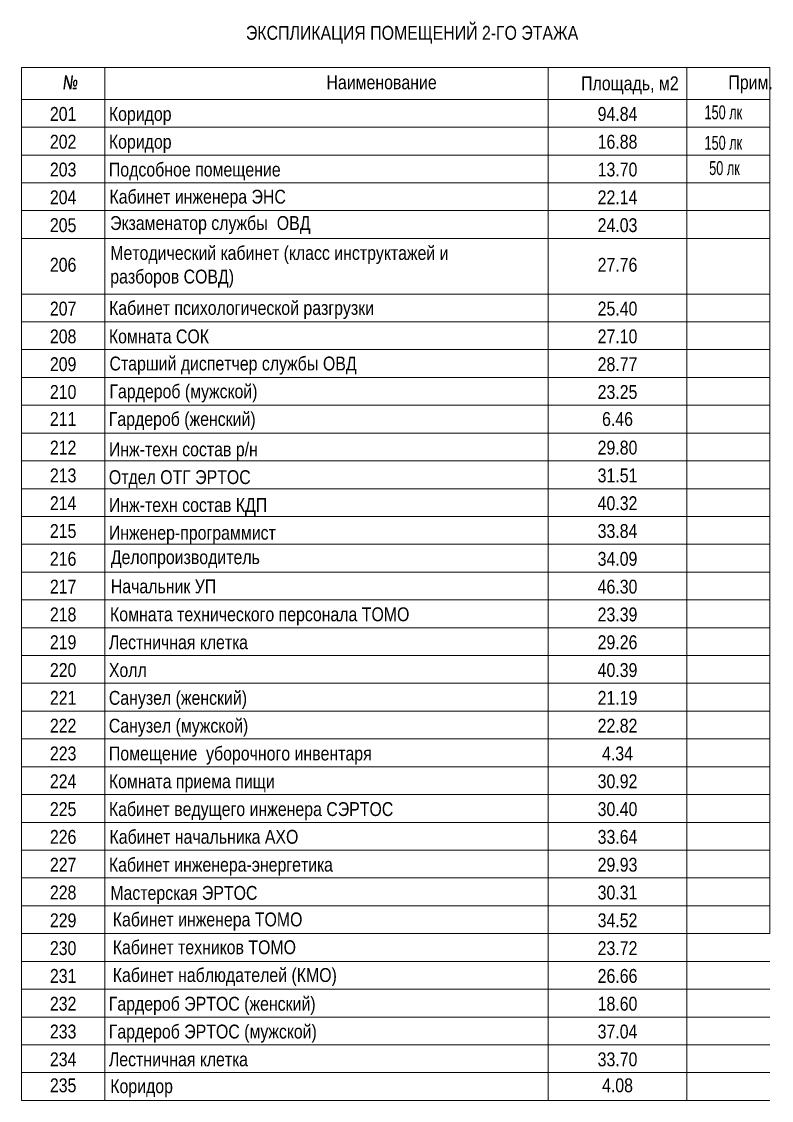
# Model space of a CAD drawing. Header units: metres. Extents: x 19799 to 227756, y -64119 to 286334.
# Drawn here: x 104207 to 117733, y -53824 to -34380 of the extents above; entities that cross this region are included whole.
import ezdxf

# ---------------------------------------------------------------- set-up
doc = ezdxf.new("R2010")
doc.units = ezdxf.units.M
for name, color, linetype, lineweight in [('A-DETL-THIN', 7, 'Continuous', 5), ('G-ANNO-SCHD', 7, 'Continuous', 9), ('nadpisi', 84, 'Continuous', 13)]:
    doc.layers.add(name, color=color, linetype=linetype, lineweight=lineweight)
doc.styles.add('Arial', font='ARIALN.TTF', dxfattribs={"width": 0.8, "height": 2.5})
doc.styles.add('GOST Common_I_6', font='ARIALN.TTF', dxfattribs={"height": 2.5})

msp = doc.modelspace()

# ---------------------------------------------------------------- linework, layer by layer
at = {"layer": 'A-DETL-THIN', "lineweight": 9}
for p, q in [((104206.5001, -35205.7222), (104206.5001, -35783.0703)), ((105706.5001, -35205.7222), (105706.5001, -35783.0703)), ((113706.5001, -35205.7222), (113706.5001, -35783.0703)), ((116206.5001, -35205.7222), (116206.5001, -35783.0703)), ((104206.5001, -35783.0703), (104206.5001, -36284.2207)), ((113706.5001, -35783.0703), (105706.5001, -35783.0703)), ((105706.5001, -35783.0703), (105706.5001, -36284.2207)), ((116206.5001, -35783.0703), (113706.5001, -35783.0703)), ((113706.5001, -35783.0703), (113706.5001, -36284.2207)), ((117706.5001, -35783.0703), (116206.5001, -35783.0703)), ((116206.5001, -35783.0703), (116206.5001, -36284.2207)), ((117706.5001, -35783.0703), (117706.5001, -36284.2207)), ((105706.5001, -36284.2207), (104206.5001, -36284.2207)), ((104206.5001, -36284.2207), (104206.5001, -36785.3711)), ((113706.5001, -36284.2207), (105706.5001, -36284.2207)), ((105706.5001, -36284.2207), (105706.5001, -36785.3711)), ((116206.5001, -36284.2207), (113706.5001, -36284.2207)), ((113706.5001, -36284.2207), (113706.5001, -36785.3711)), ((117706.5001, -36284.2207), (116206.5001, -36284.2207)), ((116206.5001, -36284.2207), (116206.5001, -36785.3711)), ((117706.5001, -36284.2207), (117706.5001, -36785.3711)), ((105706.5001, -36785.3711), (104206.5001, -36785.3711)), ((104206.5001, -36785.3711), (104206.5001, -37286.5215)), ((113706.5001, -36785.3711), (105706.5001, -36785.3711)), ((105706.5001, -36785.3711), (105706.5001, -37286.5215)), ((116206.5001, -36785.3711), (113706.5001, -36785.3711)), ((113706.5001, -36785.3711), (113706.5001, -37286.5215)), ((117706.5001, -36785.3711), (116206.5001, -36785.3711)), ((116206.5001, -36785.3711), (116206.5001, -37286.5215)), ((117706.5001, -36785.3711), (117706.5001, -37286.5215)), ((105706.5001, -37286.5215), (104206.5001, -37286.5215)), ((104206.5001, -37286.5215), (104206.5001, -37787.672)), ((113706.5001, -37286.5215), (105706.5001, -37286.5215)), ((105706.5001, -37286.5215), (105706.5001, -37787.672)), ((116206.5001, -37286.5215), (113706.5001, -37286.5215)), ((113706.5001, -37286.5215), (113706.5001, -37787.672)), ((117706.5001, -37286.5215), (116206.5001, -37286.5215)), ((116206.5001, -37286.5215), (116206.5001, -37787.672)), ((117706.5001, -37286.5215), (117706.5001, -37787.672)), ((105706.5001, -37787.672), (104206.5001, -37787.672)), ((104206.5001, -37787.672), (104206.5001, -38288.8224)), ((113706.5001, -37787.672), (105706.5001, -37787.672)), ((105706.5001, -37787.672), (105706.5001, -38288.8224)), ((116206.5001, -37787.672), (113706.5001, -37787.672)), ((113706.5001, -37787.672), (113706.5001, -38288.8224)), ((117706.5001, -37787.672), (116206.5001, -37787.672)), ((116206.5001, -37787.672), (116206.5001, -38288.8224)), ((117706.5001, -37787.672), (117706.5001, -38288.8224)), ((105706.5001, -38288.8224), (104206.5001, -38288.8224)), ((104206.5001, -38288.8224), (104206.5001, -38789.9728)), ((113706.5001, -38288.8224), (105706.5001, -38288.8224)), ((105706.5001, -38288.8224), (105706.5001, -38789.9728)), ((116206.5001, -38288.8224), (113706.5001, -38288.8224)), ((113706.5001, -38288.8224), (113706.5001, -38789.9728)), ((117706.5001, -38288.8224), (116206.5001, -38288.8224)), ((116206.5001, -38288.8224), (116206.5001, -38789.9728)), ((117706.5001, -38288.8224), (117706.5001, -38789.9728)), ((104206.5001, -38789.9728), (104206.5001, -39291.1232)), ((105706.5001, -38789.9728), (105706.5001, -39291.1232)), ((113706.5001, -38789.9728), (113706.5001, -39291.1232)), ((116206.5001, -38789.9728), (116206.5001, -39291.1232)), ((117706.5001, -38789.9728), (117706.5001, -39291.1232)), ((105706.5001, -39291.1232), (104206.5001, -39291.1232)), ((104206.5001, -39291.1232), (104206.5001, -39792.2736)), ((113706.5001, -39291.1232), (105706.5001, -39291.1232)), ((105706.5001, -39291.1232), (105706.5001, -39792.2736)), ((116206.5001, -39291.1232), (113706.5001, -39291.1232)), ((113706.5001, -39291.1232), (113706.5001, -39792.2736)), ((117706.5001, -39291.1232), (116206.5001, -39291.1232)), ((116206.5001, -39291.1232), (116206.5001, -39792.2736)), ((117706.5001, -39291.1232), (117706.5001, -39792.2736)), ((105706.5001, -39792.2736), (104206.5001, -39792.2736)), ((104206.5001, -39792.2736), (104206.5001, -40293.4241)), ((113706.5001, -39792.2736), (105706.5001, -39792.2736)), ((105706.5001, -39792.2736), (105706.5001, -40293.4241)), ((116206.5001, -39792.2736), (113706.5001, -39792.2736)), ((113706.5001, -39792.2736), (113706.5001, -40293.4241)), ((117706.5001, -39792.2736), (116206.5001, -39792.2736)), ((116206.5001, -39792.2736), (116206.5001, -40293.4241)), ((117706.5001, -39792.2736), (117706.5001, -40293.4241)), ((105706.5001, -40293.4241), (104206.5001, -40293.4241)), ((104206.5001, -40293.4241), (104206.5001, -40794.5745)), ((113706.5001, -40293.4241), (105706.5001, -40293.4241)), ((105706.5001, -40293.4241), (105706.5001, -40794.5745)), ((116206.5001, -40293.4241), (113706.5001, -40293.4241)), ((113706.5001, -40293.4241), (113706.5001, -40794.5745)), ((117706.5001, -40293.4241), (116206.5001, -40293.4241)), ((116206.5001, -40293.4241), (116206.5001, -40794.5745)), ((117706.5001, -40293.4241), (117706.5001, -40794.5745)), ((105706.5001, -40794.5745), (104206.5001, -40794.5745)), ((104206.5001, -40794.5745), (104206.5001, -41295.7249)), ((113706.5001, -40794.5745), (105706.5001, -40794.5745)), ((105706.5001, -40794.5745), (105706.5001, -41295.7249)), ((116206.5001, -40794.5745), (113706.5001, -40794.5745)), ((113706.5001, -40794.5745), (113706.5001, -41295.7249)), ((117706.5001, -40794.5745), (116206.5001, -40794.5745)), ((116206.5001, -40794.5745), (116206.5001, -41295.7249)), ((117706.5001, -40794.5745), (117706.5001, -41295.7249)), ((105706.5001, -41295.7249), (104206.5001, -41295.7249)), ((104206.5001, -41295.7249), (104206.5001, -41796.8753)), ((113706.5001, -41295.7249), (105706.5001, -41295.7249)), ((105706.5001, -41295.7249), (105706.5001, -41796.8753)), ((116206.5001, -41295.7249), (113706.5001, -41295.7249)), ((113706.5001, -41295.7249), (113706.5001, -41796.8753)), ((117706.5001, -41295.7249), (116206.5001, -41295.7249)), ((116206.5001, -41295.7249), (116206.5001, -41796.8753)), ((117706.5001, -41295.7249), (117706.5001, -41796.8753)), ((105706.5001, -41796.8753), (104206.5001, -41796.8753)), ((104206.5001, -41796.8753), (104206.5001, -42298.0258)), ((113706.5001, -41796.8753), (105706.5001, -41796.8753)), ((105706.5001, -41796.8753), (105706.5001, -42298.0258)), ((116206.5001, -41796.8753), (113706.5001, -41796.8753)), ((113706.5001, -41796.8753), (113706.5001, -42298.0258)), ((117706.5001, -41796.8753), (116206.5001, -41796.8753)), ((116206.5001, -41796.8753), (116206.5001, -42298.0258)), ((117706.5001, -41796.8753), (117706.5001, -42298.0258)), ((105706.5001, -42298.0258), (104206.5001, -42298.0258)), ((104206.5001, -42298.0258), (104206.5001, -42799.1762)), ((113706.5001, -42298.0258), (105706.5001, -42298.0258)), ((105706.5001, -42298.0258), (105706.5001, -42799.1762)), ((116206.5001, -42298.0258), (113706.5001, -42298.0258)), ((113706.5001, -42298.0258), (113706.5001, -42799.1762)), ((117706.5001, -42298.0258), (116206.5001, -42298.0258)), ((116206.5001, -42298.0258), (116206.5001, -42799.1762)), ((117706.5001, -42298.0258), (117706.5001, -42799.1762)), ((105706.5001, -42799.1762), (104206.5001, -42799.1762)), ((104206.5001, -42799.1762), (104206.5001, -43300.3266)), ((113706.5001, -42799.1762), (105706.5001, -42799.1762)), ((105706.5001, -42799.1762), (105706.5001, -43300.3266)), ((116206.5001, -42799.1762), (113706.5001, -42799.1762)), ((113706.5001, -42799.1762), (113706.5001, -43300.3266)), ((117706.5001, -42799.1762), (116206.5001, -42799.1762)), ((116206.5001, -42799.1762), (116206.5001, -43300.3266)), ((117706.5001, -42799.1762), (117706.5001, -43300.3266)), ((105706.5001, -43300.3266), (104206.5001, -43300.3266)), ((104206.5001, -43300.3266), (104206.5001, -43801.477)), ((113706.5001, -43300.3266), (105706.5001, -43300.3266)), ((105706.5001, -43300.3266), (105706.5001, -43801.477)), ((116206.5001, -43300.3266), (113706.5001, -43300.3266)), ((113706.5001, -43300.3266), (113706.5001, -43801.477)), ((117706.5001, -43300.3266), (116206.5001, -43300.3266)), ((116206.5001, -43300.3266), (116206.5001, -43801.477)), ((117706.5001, -43300.3266), (117706.5001, -43801.477)), ((105706.5001, -43801.477), (104206.5001, -43801.477)), ((104206.5001, -43801.477), (104206.5001, -44302.6274)), ((113706.5001, -43801.477), (105706.5001, -43801.477)), ((105706.5001, -43801.477), (105706.5001, -44302.6274)), ((116206.5001, -43801.477), (113706.5001, -43801.477)), ((113706.5001, -43801.477), (113706.5001, -44302.6274)), ((117706.5001, -43801.477), (116206.5001, -43801.477)), ((116206.5001, -43801.477), (116206.5001, -44302.6274)), ((117706.5001, -43801.477), (117706.5001, -44302.6274)), ((105706.5001, -44302.6274), (104206.5001, -44302.6274)), ((104206.5001, -44302.6274), (104206.5001, -44803.7779)), ((113706.5001, -44302.6274), (105706.5001, -44302.6274)), ((105706.5001, -44302.6274), (105706.5001, -44803.7779)), ((116206.5001, -44302.6274), (113706.5001, -44302.6274)), ((113706.5001, -44302.6274), (113706.5001, -44803.7779)), ((117706.5001, -44302.6274), (116206.5001, -44302.6274)), ((116206.5001, -44302.6274), (116206.5001, -44803.7779)), ((117706.5001, -44302.6274), (117706.5001, -44803.7779)), ((105706.5001, -44803.7779), (104206.5001, -44803.7779)), ((104206.5001, -44803.7779), (104206.5001, -45304.9283)), ((113706.5001, -44803.7779), (105706.5001, -44803.7779)), ((105706.5001, -44803.7779), (105706.5001, -45304.9283)), ((116206.5001, -44803.7779), (113706.5001, -44803.7779)), ((113706.5001, -44803.7779), (113706.5001, -45304.9283)), ((117706.5001, -44803.7779), (116206.5001, -44803.7779)), ((116206.5001, -44803.7779), (116206.5001, -45304.9283)), ((117706.5001, -44803.7779), (117706.5001, -45304.9283)), ((105706.5001, -45304.9283), (104206.5001, -45304.9283)), ((104206.5001, -45304.9283), (104206.5001, -45806.0787)), ((113706.5001, -45304.9283), (105706.5001, -45304.9283)), ((105706.5001, -45304.9283), (105706.5001, -45806.0787)), ((116206.5001, -45304.9283), (113706.5001, -45304.9283)), ((113706.5001, -45304.9283), (113706.5001, -45806.0787)), ((117706.5001, -45304.9283), (116206.5001, -45304.9283)), ((116206.5001, -45304.9283), (116206.5001, -45806.0787)), ((117706.5001, -45304.9283), (117706.5001, -45806.0787)), ((105706.5001, -45806.0787), (104206.5001, -45806.0787)), ((104206.5001, -45806.0787), (104206.5001, -46307.2291)), ((113706.5001, -45806.0787), (105706.5001, -45806.0787)), ((105706.5001, -45806.0787), (105706.5001, -46307.2291)), ((116206.5001, -45806.0787), (113706.5001, -45806.0787)), ((113706.5001, -45806.0787), (113706.5001, -46307.2291)), ((117706.5001, -45806.0787), (116206.5001, -45806.0787)), ((116206.5001, -45806.0787), (116206.5001, -46307.2291)), ((117706.5001, -45806.0787), (117706.5001, -46307.2291)), ((105706.5001, -46307.2291), (104206.5001, -46307.2291)), ((104206.5001, -46307.2291), (104206.5001, -46808.3796)), ((113706.5001, -46307.2291), (105706.5001, -46307.2291)), ((105706.5001, -46307.2291), (105706.5001, -46808.3796)), ((116206.5001, -46307.2291), (113706.5001, -46307.2291)), ((113706.5001, -46307.2291), (113706.5001, -46808.3796)), ((117706.5001, -46307.2291), (116206.5001, -46307.2291)), ((116206.5001, -46307.2291), (116206.5001, -46808.3796)), ((117706.5001, -46307.2291), (117706.5001, -46808.3796)), ((105706.5001, -46808.3796), (104206.5001, -46808.3796)), ((104206.5001, -46808.3796), (104206.5001, -47309.53)), ((113706.5001, -46808.3796), (105706.5001, -46808.3796)), ((105706.5001, -46808.3796), (105706.5001, -47309.53)), ((116206.5001, -46808.3796), (113706.5001, -46808.3796)), ((113706.5001, -46808.3796), (113706.5001, -47309.53)), ((117706.5001, -46808.3796), (116206.5001, -46808.3796)), ((116206.5001, -46808.3796), (116206.5001, -47309.53)), ((117706.5001, -46808.3796), (117706.5001, -47309.53)), ((105706.5001, -47309.53), (104206.5001, -47309.53)), ((104206.5001, -47309.53), (104206.5001, -47810.6804)), ((113706.5001, -47309.53), (105706.5001, -47309.53)), ((105706.5001, -47309.53), (105706.5001, -47810.6804)), ((116206.5001, -47309.53), (113706.5001, -47309.53)), ((113706.5001, -47309.53), (113706.5001, -47810.6804)), ((117706.5001, -47309.53), (116206.5001, -47309.53)), ((116206.5001, -47309.53), (116206.5001, -47810.6804)), ((117706.5001, -47309.53), (117706.5001, -47810.6804)), ((105706.5001, -47810.6804), (104206.5001, -47810.6804)), ((104206.5001, -47810.6804), (104206.5001, -48311.8308)), ((113706.5001, -47810.6804), (105706.5001, -47810.6804)), ((105706.5001, -47810.6804), (105706.5001, -48311.8308)), ((116206.5001, -47810.6804), (113706.5001, -47810.6804)), ((113706.5001, -47810.6804), (113706.5001, -48311.8308)), ((117706.5001, -47810.6804), (116206.5001, -47810.6804)), ((116206.5001, -47810.6804), (116206.5001, -48311.8308)), ((117706.5001, -47810.6804), (117706.5001, -48311.8308)), ((105706.5001, -48311.8308), (104206.5001, -48311.8308)), ((104206.5001, -48311.8308), (104206.5001, -48812.9812)), ((113706.5001, -48311.8308), (105706.5001, -48311.8308)), ((105706.5001, -48311.8308), (105706.5001, -48812.9812)), ((116206.5001, -48311.8308), (113706.5001, -48311.8308)), ((113706.5001, -48311.8308), (113706.5001, -48812.9812)), ((117706.5001, -48311.8308), (116206.5001, -48311.8308)), ((116206.5001, -48311.8308), (116206.5001, -48812.9812)), ((117706.5001, -48311.8308), (117706.5001, -48812.9812)), ((105706.5001, -48812.9812), (104206.5001, -48812.9812)), ((104206.5001, -48812.9812), (104206.5001, -49314.1317)), ((113706.5001, -48812.9812), (105706.5001, -48812.9812)), ((105706.5001, -48812.9812), (105706.5001, -49314.1317)), ((116206.5001, -48812.9812), (113706.5001, -48812.9812)), ((113706.5001, -48812.9812), (113706.5001, -49314.1317)), ((117706.5001, -48812.9812), (116206.5001, -48812.9812)), ((116206.5001, -48812.9812), (116206.5001, -49314.1317)), ((117706.5001, -48812.9812), (117706.5001, -49314.1317)), ((105706.5001, -49314.1317), (104206.5001, -49314.1317)), ((104206.5001, -49314.1317), (104206.5001, -49815.2821)), ((113706.5001, -49314.1317), (105706.5001, -49314.1317)), ((105706.5001, -49314.1317), (105706.5001, -49815.2821)), ((116206.5001, -49314.1317), (113706.5001, -49314.1317)), ((113706.5001, -49314.1317), (113706.5001, -49815.2821)), ((117706.5001, -49314.1317), (116206.5001, -49314.1317)), ((116206.5001, -49314.1317), (116206.5001, -49815.2821)), ((117706.5001, -49314.1317), (117706.5001, -49815.2821)), ((105706.5001, -49815.2821), (104206.5001, -49815.2821)), ((104206.5001, -49815.2821), (104206.5001, -50316.4325)), ((113706.5001, -49815.2821), (105706.5001, -49815.2821)), ((105706.5001, -49815.2821), (105706.5001, -50316.4325)), ((116206.5001, -49815.2821), (113706.5001, -49815.2821)), ((113706.5001, -49815.2821), (113706.5001, -50316.4325)), ((117706.5001, -49815.2821), (116206.5001, -49815.2821)), ((116206.5001, -49815.2821), (116206.5001, -50316.4325)), ((117706.5001, -49815.2821), (117706.5001, -50316.4325)), ((105706.5001, -50316.4325), (104206.5001, -50316.4325)), ((104206.5001, -50316.4325), (104206.5001, -53824.4855)), ((113706.5001, -50316.4325), (105706.5001, -50316.4325)), ((105706.5001, -50316.4325), (105706.5001, -53824.4855)), ((116206.5001, -50316.4325), (113706.5001, -50316.4325)), ((113706.5001, -50316.4325), (113706.5001, -53824.4855)), ((117706.5001, -50316.4325), (116206.5001, -50316.4325)), ((116206.5001, -50316.4325), (116206.5001, -53824.4855)), ((117706.5001, -50316.4325), (117706.5001, -50817.5829)), ((105706.5001, -50817.5829), (104206.5001, -50817.5829)), ((113706.5001, -50817.5829), (105706.5001, -50817.5829)), ((116206.5001, -50817.5829), (113706.5001, -50817.5829)), ((117706.5001, -50817.5829), (116206.5001, -50817.5829)), ((105706.5001, -51318.7334), (104206.5001, -51318.7334)), ((113706.5001, -51318.7334), (105706.5001, -51318.7334)), ((116206.5001, -51318.7334), (113706.5001, -51318.7334)), ((117706.5001, -51318.7334), (116206.5001, -51318.7334)), ((105706.5001, -51819.8838), (104206.5001, -51819.8838)), ((113706.5001, -51819.8838), (105706.5001, -51819.8838)), ((116206.5001, -51819.8838), (113706.5001, -51819.8838)), ((117706.5001, -51819.8838), (116206.5001, -51819.8838)), ((105706.5001, -52321.0342), (104206.5001, -52321.0342)), ((113706.5001, -52321.0342), (105706.5001, -52321.0342)), ((116206.5001, -52321.0342), (113706.5001, -52321.0342)), ((117706.5001, -52321.0342), (116206.5001, -52321.0342)), ((105706.5001, -52822.1846), (104206.5001, -52822.1846)), ((113706.5001, -52822.1846), (105706.5001, -52822.1846)), ((116206.5001, -52822.1846), (113706.5001, -52822.1846)), ((117706.5001, -52822.1846), (116206.5001, -52822.1846)), ((105706.5001, -53323.335), (104206.5001, -53323.335)), ((113706.5001, -53323.335), (105706.5001, -53323.335)), ((116206.5001, -53323.335), (113706.5001, -53323.335)), ((117706.5001, -53323.335), (116206.5001, -53323.335)), ((105706.5001, -53824.4855), (104206.5001, -53824.4855)), ((113706.5001, -53824.4855), (105706.5001, -53824.4855)), ((116206.5001, -53824.4855), (113706.5001, -53824.4855)), ((117706.5001, -53824.4855), (116206.5001, -53824.4855))]:
    msp.add_line(p, q, dxfattribs=at)
at = {"layer": 'G-ANNO-SCHD'}
for p, q in [((104206.5001, -35205.7222), (117706.5001, -35205.7222)), ((117706.5001, -35205.7222), (117706.5001, -35783.0703)), ((105706.5001, -35783.0703), (104206.5001, -35783.0703))]:
    msp.add_line(p, q, dxfattribs=at)

# ---------------------------------------------------------------- texts
at = {"layer": 'G-ANNO-SCHD', "char_height": 250, "line_spacing_factor": 1.022761, "style": 'GOST Common_I_6'}
for s, insert, width, attachment_point in [('ЭКСПЛИКАЦИЯ ПОМЕЩЕНИЙ 2-ГО ЭТАЖА', (108254.2239, -34458.7189), 7358.240523, 1), ('\\fArial Narrow|b1|i1|c204|p34|;\\W.8;№', (104956.5001, -35350.3476), 7358.240523, 1), ('Наименование', (109706.5001, -35350.3476), 7358.240523, 1), ('Площадь, м2', (114299.7948, -35368.8352), 7358.240523, 1), ('Прим.', (116956.5001, -35350.3476), 7358.240523, 1), ('201', (104956.5001, -35920.0136), 464.629547, 2), ('Коридор', (105781.5001, -35920.0136), 1227.949517, 1), ('94.84', (114956.5001, -35920.0136), 808.576095, 2), ('202', (104956.5001, -36421.164), 515.919822, 2), ('Коридор', (105781.5001, -36421.164), 1227.949517, 1), ('16.88', (114956.5001, -36421.164), 709.012621, 2), ('203', (104956.5001, -36922.3145), 515.919822, 2), ('Подсобное помещение', (105781.5001, -36922.3145), 5090.429202, 1), ('13.70', (114956.5001, -36922.3145), 709.012621, 2), ('204', (104956.5001, -37423.4649), 540.056422, 2), ('Кабинет инженера ЭНС', (105792.4437, -37411.5292), 5113.345813, 1), ('22.14', (114956.5001, -37423.4649), 733.14922, 2), ('Экзаменатор службы  ОВД', (105804.9881, -37886.6214), 5113.345813, 1), ('205', (104956.5001, -37924.6153), 515.919822, 2), ('24.03', (114956.5001, -37924.6153), 760.302895, 2), ('Методический кабинет (класс инструктажей и \\Pразборов СОВД)', (105806.1855, -39176.6742), 8214.221996, 7), ('206', (104956.5001, -38638.6841), 515.919822, 2), ('27.76', (114956.5001, -38638.6841), 760.302895, 2), ('207', (104956.5001, -39428.0666), 515.919822, 2), ('Кабинет психологической разгрузки', (105784.949, -39741.4952), 5113.345813, 7), ('25.40', (114956.5001, -39428.0666), 760.302895, 2), ('208', (104956.5001, -39929.217), 515.919822, 2), ('Комната СОК', (105781.5001, -39929.217), 7358.240523, 1), ('27.10', (114956.5001, -39929.217), 760.302895, 2), ('209', (104956.5001, -40430.3674), 515.919822, 2), ('Старший диспетчер службы ОВД', (105792.4437, -40418.4317), 7219.597885, 1), ('28.77', (114956.5001, -40430.3674), 658.170881, 2), ('210', (104956.5001, -40931.5178), 515.919822, 2), ('Гардероб (мужской)', (105792.4437, -40919.5822), 5113.345813, 1), ('23.25', (114956.5001, -40931.5178), 733.14922, 2), ('211', (104956.5001, -41418.1047), 515.919822, 2), ('Гардероб (женский)', (105781.5001, -41418.1047), 7358.240523, 1), ('6.46', (114956.5001, -41418.1047), 760.302895, 2), ('212', (104956.5001, -41933.8187), 515.919822, 2), ('Инж-техн состав р/н', (105781.5001, -41964.6924), 5113.345813, 1), ('29.80', (114956.5001, -41933.8187), 733.14922, 2), ('213', (104956.5001, -42434.9691), 515.919822, 2), ('Отдел ОТГ ЭРТОС', (105781.5001, -42465.8428), 4127.938156, 1), ('31.51', (114956.5001, -42434.9691), 733.14922, 2), ('214', (104956.5001, -42936.1195), 515.919822, 2), ('Инж-техн состав КДП', (105781.5001, -42966.9933), 4448.768435, 1), ('40.32', (114956.5001, -42936.1195), 733.14922, 2), ('215', (104956.5001, -43437.2699), 464.629547, 2), ('Инженер-программист', (105781.5001, -43468.1437), 9398.723128, 1), ('33.84', (114956.5001, -43437.2699), 733.14922, 2), ('216', (104956.5001, -43938.4204), 413.339272, 2), ('Делопроизводитель', (105816.3269, -43908.6027), 5113.345813, 1), ('34.09', (114956.5001, -43938.4204), 733.14922, 2), ('217', (104956.5001, -44439.5708), 464.629547, 2), ('Начальник УП', (105816.9819, -44434.5796), 5113.345813, 1), ('46.30', (114956.5001, -44439.5708), 733.14922, 2), ('218', (104956.5001, -44940.7212), 515.919822, 2), ('Комната технического персонала ТОМО', (105802.671, -44937.8627), 7253.632763, 1), ('23.39', (114956.5001, -44940.7212), 760.302895, 2), ('219', (104956.5001, -45441.8716), 464.629547, 2), ('Лестничная клетка', (105781.5001, -45441.8716), 3898.773492, 1), ('29.26', (114956.5001, -45441.8716), 760.302895, 2), ('220', (104956.5001, -45943.0221), 488.766147, 2), ('Холл', (105781.5001, -45943.0221), 736.166295, 1), ('40.39', (114956.5001, -45943.0221), 784.439495, 2), ('221', (104956.5001, -46444.1725), 464.629547, 2), ('Санузел (женский)', (105781.5001, -46444.1725), 3669.609037, 1), ('21.19', (114956.5001, -46444.1725), 657.722346, 2), ('222', (104956.5001, -46945.3229), 464.629547, 2), ('Санузел (мужской)', (105781.5001, -46945.3229), 4219.603979, 1), ('22.82', (114956.5001, -46945.3229), 760.302895, 2), ('223', (104956.5001, -47446.4733), 464.629547, 2), ('Помещение  уборочного инвентаря', (105781.5001, -47446.4733), 8413.31547, 1), ('4.34', (114956.5001, -47446.4733), 636.602821, 2), ('224', (104956.5001, -47947.6237), 464.629547, 2), ('Комната приема пищи', (105781.5001, -47947.6237), 4929.985952, 1), ('30.92', (114956.5001, -47947.6237), 760.302895, 2), ('225', (104956.5001, -48448.7742), 464.629547, 2), ('Кабинет ведущего инженера СЭРТОС', (105781.5001, -48448.7742), 6236.224097, 1), ('30.40', (114956.5001, -48448.7742), 784.439495, 2), ('226', (104956.5001, -48949.9246), 515.919822, 2), ('Кабинет начальника АХО', (105792.9976, -48948.1281), 6236.224097, 1), ('33.64', (114956.5001, -48949.9246), 784.439495, 2), ('227', (104956.5001, -49451.075), 464.629547, 2), ('Кабинет инженера-энергетика', (105781.5001, -49451.075), 7382.046791, 1), ('29.93', (114956.5001, -49451.075), 760.302895, 2), ('228', (104956.5001, -49952.2254), 515.919822, 2), ('Мастерская ЭРТОС', (105806.8554, -49959.3081), 3460.893885, 1), ('30.31', (114956.5001, -49952.2254), 709.012621, 2), ('229', (104956.5001, -50453.3759), 515.919822, 2), ('Кабинет инженера ТОМО', (105851.707, -50437.4599), 6236.224097, 1), ('34.52', (114956.5001, -50453.3759), 784.439495, 2), ('Кабинет техников ТОМО', (105851.707, -50938.6103), 6236.224097, 1), ('230', (104956.5001, -50954.5263), 540.056422, 2), ('23.72', (114956.5001, -50954.5263), 760.302895, 2), ('231', (104956.5001, -51455.6767), 515.919822, 2), ('Кабинет наблюдателей (КМО)', (105851.707, -51439.7608), 6236.224097, 1), ('26.66', (114956.5001, -51455.6767), 760.302895, 2), ('232', (104956.5001, -51956.8271), 515.919822, 2), ('Гардероб ЭРТОС (женский)', (105781.5001, -51956.8271), 6236.224097, 1), ('18.60', (114956.5001, -51956.8271), 709.012621, 2), ('233', (104956.5001, -52457.9775), 515.919822, 2), ('Гардероб ЭРТОС (мужской)', (105781.5001, -52457.9775), 5297.436528, 1), ('37.04', (114956.5001, -52457.9775), 784.439495, 2), ('234', (104956.5001, -52959.128), 515.919822, 2), ('Лестничная клетка', (105781.5001, -52959.128), 4839.107409, 1), ('33.70', (114956.5001, -52959.128), 760.302895, 2), ('235', (104956.5001, -53427.0956), 515.919822, 2), ('Коридор', (105806.4292, -53442.0434), 1227.949517, 1), ('4.08', (114956.5001, -53427.0956), 612.466221, 2)]:
    msp.add_mtext(s, dxfattribs=dict(at, insert=insert, width=width, attachment_point=attachment_point))
at = {"layer": 'nadpisi', "color": 7, "char_height": 250, "width": 1402.065175, "attachment_point": 1, "style": 'Arial'}
for s, insert in [('150 лк', (116525.8048, -35890.9616)), ('150 лк', (116525.8048, -36440.5103)), ('50 лк', (116609.8377, -36895.8045))]:
    msp.add_mtext(s, dxfattribs=dict(at, insert=insert))

doc.saveas('drawing.dxf')
